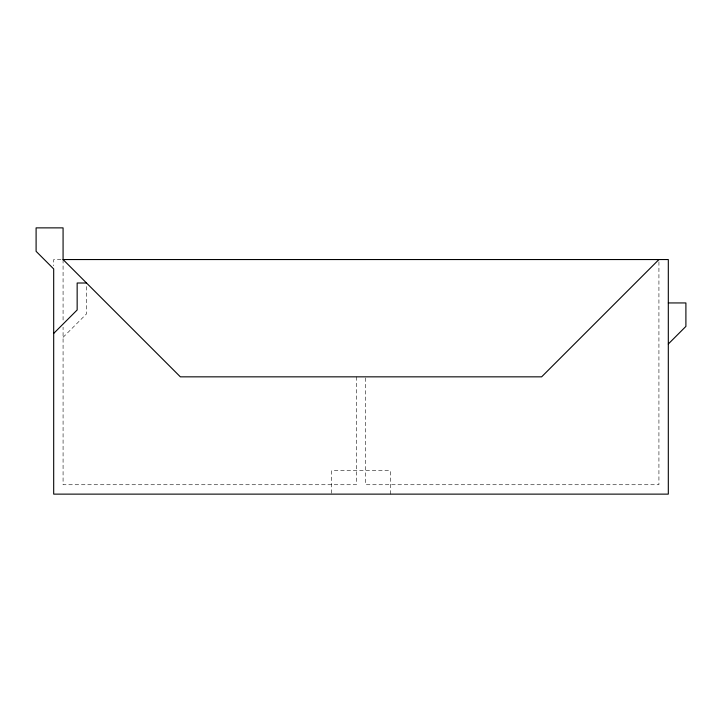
<?xml version="1.0" encoding="UTF-8"?>
<svg xmlns="http://www.w3.org/2000/svg" width="722" height="722" viewBox="0 0 722 722"><rect width="100%" height="100%" fill="white"/><g stroke="black" fill="none" stroke-linecap="round" stroke-linejoin="round"><path stroke-width="0.54" stroke-dasharray="3.61 2.71" d="M63.076 337.327L86.532 313.862L86.532 285.217M60.991 259.55L53.69 259.55L53.69 265.804M658.924 261.797L658.924 484.742L365.693 484.742L365.693 376.839M390.322 494.128L390.322 470.672L331.678 470.672L331.678 494.128M356.307 376.839L356.307 484.742L63.076 484.742L63.076 327.111M63.076 259.55L63.076 322.671"/><path stroke-width="1.08" d="M53.69 333.438L77.155 309.982L77.155 283.006L86.532 283.006M658.924 259.541L541.626 376.839L180.365 376.839L63.076 259.55L63.076 227.872L36.1 227.872L36.1 251.328L53.69 268.927L53.69 494.128L668.31 494.128L668.31 259.541L63.076 259.55M668.31 343.997L685.9 326.398L685.9 302.942L668.31 302.942"/></g></svg>
